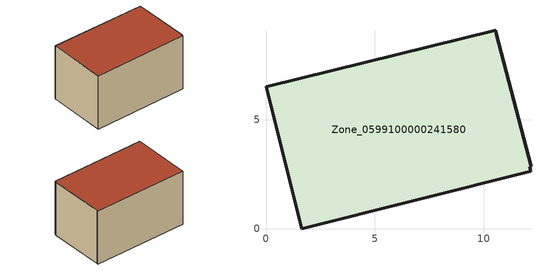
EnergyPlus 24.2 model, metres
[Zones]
Zone_0599100000241580
 floor ground (C_G): 1.63,0 0,6.5 10.53,9.1 10.57,8.94 12.16,2.84 12.11,2.83 12.15,2.64 z0
 wall outside (C_F): 0,6.5 1.63,0 12.15,2.64 12.11,2.83 12.16,2.84 10.57,8.94 10.53,9.1 0,6.5 z0:6.41
 roof outside (C_R): 10.53,9.1 0,6.5 1.63,0 12.15,2.64 12.11,2.83 12.16,2.84 10.57,8.94 z6.41
[BUILDING]
Pand.0599100000241580: North Axis=0; Terrain=City; Loads Convergence Tolerance Value=0.04; Temperature Convergence Tolerance Value=0.4; Solar Distribution=FullExterior; Maximum Number of Warmup Days=25; Minimum Number of Warmup Days=1
[Site:Location]
Rotterdam.The.Hague.AP_ZH_NLD Design_Conditions: Latitude=51.96; Longitude=4.45; Time Zone=1; Elevation=-4.5
[SITE:GROUNDTEMPERATURE:BUILDINGSURFACE]
18, 18, 18, 18, 18, 18, 18, 18, 18, 18, 18, 18
[MATERIAL] Thermal Absorptance=0.9; Solar Absorptance=0.7; Visible Absorptance=0.7
Name | Roughness | Thickness | Conductivity | Density | Specific Heat
G.TC.1946-1964 | MediumSmooth | 0.15 | 1 | 540 | 1210
F.TC.1946-1964 | Rough | 0.3 | 0.857143 | 1920 | 840
R.TC.1946-1964 | MediumRough | 0.2 | 0.235294 | 1500 | 1000
[CONSTRUCTION]
C_G: G.TC.1946-1964
C_F: F.TC.1946-1964
C_R: R.TC.1946-1964
[ZONE]
Zone_0599100000241580: Type=1; Multiplier=1; Ceiling Height=Autocalculate; Volume=Autocalculate; Floor Area=autocalculate; Part of Total Floor Area=Yes
[ZONEINFILTRATION:DESIGNFLOWRATE]
Infil_Zone_0599100000241580: Zone or ZoneList or Space or SpaceList=Zone_0599100000241580; Schedule=AlwaysOn; Design Flow Rate Calculation Method=Flow/Area; Flow Rate per Floor Area=0.003; Constant Term Coefficient=1; Temperature Term Coefficient=0; Velocity Term Coefficient=0; Velocity Squared Term Coefficient=0
[HVACTEMPLATE:ZONE:IDEALLOADSAIRSYSTEM]
Zone_0599100000241580: Maximum Heating Supply Air Temperature=50; Minimum Cooling Supply Air Temperature=13; Maximum Heating Supply Air Humidity Ratio=0.0156; Minimum Cooling Supply Air Humidity Ratio=0.0077; Heating Limit=NoLimit; Cooling Limit=NoLimit; Dehumidification Control Type=ConstantSensibleHeatRatio; Cooling Sensible Heat Ratio=0.7; Dehumidification Setpoint=60; Humidification Control Type=None; Humidification Setpoint=30; Outdoor Air Method=None; Outdoor Air Flow Rate per Person=0.00944; Outdoor Air Flow Rate per Zone Floor Area=0; Outdoor Air Flow Rate per Zone=0; Demand Controlled Ventilation Type=None; Outdoor Air Economizer Type=NoEconomizer; Heat Recovery Type=None; Sensible Heat Recovery Effectiveness=0.7; Latent Heat Recovery Effectiveness=0.65
[ZONECONTROL:THERMOSTAT]
ThermostatControl_Zone_0599100000241580: Zone or ZoneList=Zone_0599100000241580; Control Type Schedule=DualSetpointControlType; Control 1=Thermostat_Zone_0599100000241580; Temperature Difference Between Cutout And Setpoint=0
[THERMOSTATSETPOINT:DUALSETPOINT]
Thermostat_Zone_0599100000241580: Heating Setpoint Temperature Schedule=HeatingSetpoint_Zone_0599100000241580; Cooling Setpoint Temperature Schedule=CoolingSetpoint_Zone_0599100000241580
[SCHEDULE:COMPACT]
HeatingSetpoint_Zone_0599100000241580: Through: 12/31, For: AllDays, Until: 24:00, 21
CoolingSetpoint_Zone_0599100000241580: Through: 12/31, For: AllDays, Until: 24:00, 24
DualSetpointControlType: Through: 12/31, For: AllDays, Until: 24:00, 4
AlwaysOn: Through: 12/31, For: AllDays, Until: 24:00, 1
